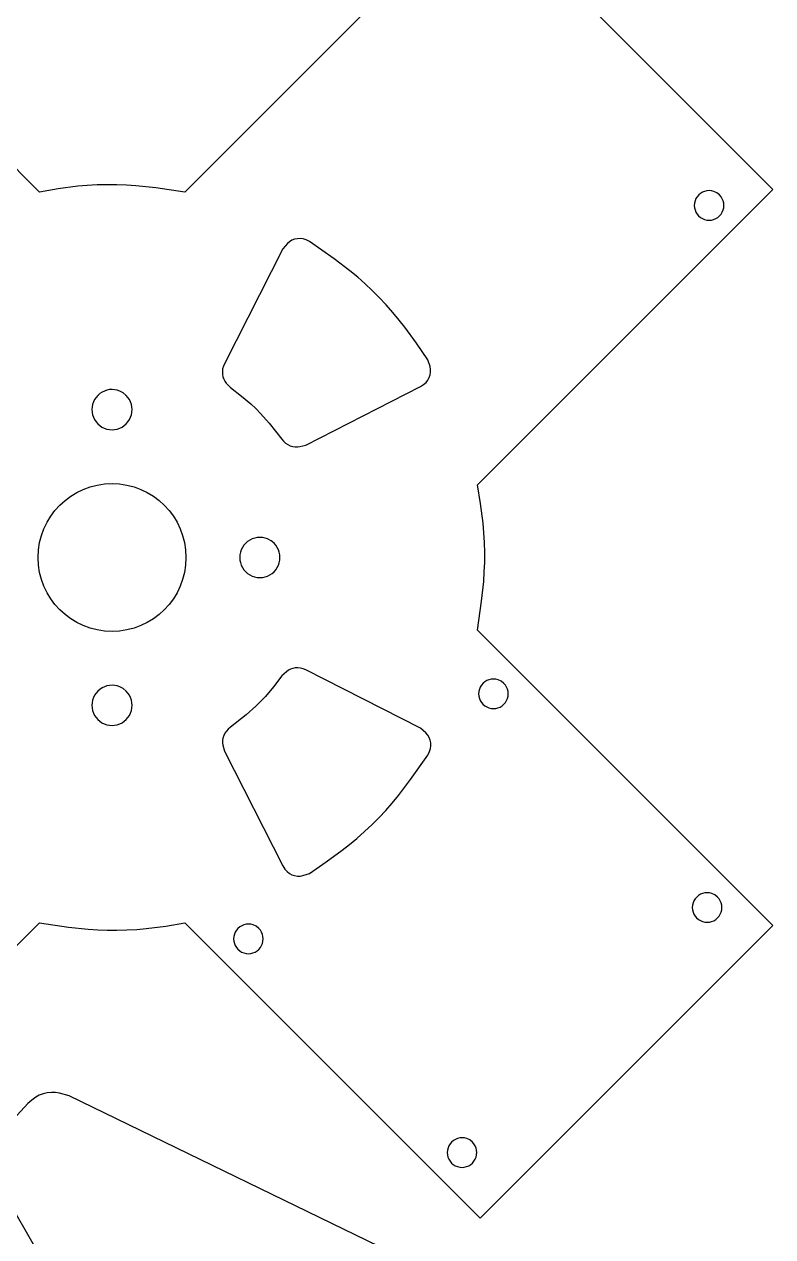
# Model space of a CAD drawing. Extents: x -26 to 610, y -14 to 610.
# Drawn here: x 54 to 117.2, y 194 to 296.5 of the extents above; entities that cross this region are included whole.
import ezdxf

# ---------------------------------------------------------------- set-up
doc = ezdxf.new("R2010")
doc.units = 0
doc.layers.add('default', color=7, linetype='CONTINUOUS')
doc.layers.add('offset', color=7, linetype='CONTINUOUS')

# ---------------------------------------------------------------- blocks, each defined once
blk = doc.blocks.new('p9')
at = {"layer": 'HOLE', "color": 18, "linetype": 'CONTINUOUS'}
for p, q in [((13.645197, 57.47676), (13.541612, 57.309698)), ((13.772499, 57.625929), (13.645197, 57.47676)), ((13.920788, 57.752944), (13.772499, 57.625929)), ((14.086933, 57.854241), (13.920788, 57.752944)), ((14.360429, 57.954227), (14.086933, 57.854241)), ((14.65, 57.9875), (14.360429, 57.954227)), ((14.844658, 57.97073), (14.65, 57.9875)), ((15.035189, 57.923891), (14.844658, 57.97073)), ((15.21685, 57.848745), (15.035189, 57.923891)), ((15.384896, 57.747058), (15.21685, 57.848745)), ((15.534586, 57.620592), (15.384896, 57.747058)), ((15.661515, 57.471443), (15.534586, 57.620592)), ((15.763246, 57.303636), (15.661515, 57.471443)), ((13.416512, 56.938939), (13.400179, 56.7438)), ((13.400179, 56.7438), (13.415396, 56.548218)), ((13.415396, 56.548218), (13.46072, 56.356997)), ((13.464474, 57.129003), (13.416512, 56.938939)), ((13.541612, 57.309698), (13.464474, 57.129003)), ((15.838051, 57.121886), (15.763246, 57.303636)), ((15.836895, 56.349589), (15.883891, 56.540128)), ((15.8842, 56.930909), (15.838051, 57.121886)), ((15.883891, 56.540128), (15.899964, 56.735423)), ((15.899964, 56.735423), (15.8842, 56.930909)), ((13.46072, 56.356997), (13.534698, 56.174946)), ((13.534698, 56.174946), (13.635873, 56.006874)), ((13.635873, 56.006874), (13.762679, 55.857495)), ((13.762679, 55.857495), (13.911942, 55.730159)), ((13.911942, 55.730159), (14.079288, 55.627206)), ((14.079288, 55.627206), (14.260317, 55.550949)), ((14.260317, 55.550949), (14.450626, 55.503701)), ((14.450626, 55.503701), (14.645807, 55.487699)), ((14.645807, 55.487699), (14.841293, 55.503338)), ((14.841293, 55.503338), (15.032351, 55.549121)), ((15.032351, 55.549121), (15.21424, 55.623464)), ((15.21424, 55.623464), (15.382221, 55.724781)), ((15.382221, 55.724781), (15.531575, 55.851464)), ((15.531575, 55.851464), (15.658611, 56.000762)), ((15.658611, 56.000762), (15.761093, 56.168302)), ((15.761093, 56.168302), (15.836895, 56.349589)), ((-4.576632, 31.126694), (-7.075979, 30.694959)), ((-2.904954, 31.351812), (-4.576632, 31.126694)), ((-2.061588, 31.432676), (-2.904954, 31.351812)), ((-1.235094, 31.486532), (-2.061588, 31.432676)), ((-0.413016, 31.514019), (-1.235094, 31.486532)), ((0.421067, 31.514926), (-0.413016, 31.514019)), ((1.285459, 31.486298), (0.421067, 31.514926)), ((2.150661, 31.431738), (1.285459, 31.486298)), ((2.981211, 31.355865), (2.150661, 31.431738)), ((3.74741, 31.262769), (2.981211, 31.355865)), ((5.392447, 31.003833), (3.74741, 31.262769)), ((7.075979, 30.694959), (5.392447, 31.003833)), ((-8.105649, 29.932156), (-8.203878, 29.710936)), ((-7.971882, 30.140941), (-8.105649, 29.932156)), ((-7.812066, 30.316159), (-7.971882, 30.140941)), ((-7.616166, 30.463265), (-7.812066, 30.316159)), ((-7.374149, 30.587714), (-7.616166, 30.463265)), ((-7.075979, 30.694959), (-7.374149, 30.587714)), ((7.608621, 30.42522), (7.075979, 30.694959)), ((7.804074, 30.289515), (7.608621, 30.42522)), ((7.966147, 30.130971), (7.804074, 30.289515)), ((8.10524, 29.932879), (7.966147, 30.130971)), ((8.215378, 29.71072), (8.10524, 29.932879)), ((-8.256371, 29.490373), (-8.272102, 29.252948)), ((-8.272102, 29.252948), (-8.229168, 28.657446)), ((-8.203878, 29.710936), (-8.256371, 29.490373)), ((8.283328, 29.483508), (8.215378, 29.71072)), ((8.229168, 28.657446), (8.290713, 28.968282)), ((8.308603, 29.239832), (8.283328, 29.483508)), ((8.290713, 28.968282), (8.308603, 29.239832)), ((-8.229168, 28.657446), (-4.863661, 18.299951)), ((4.863661, 18.299951), (8.229168, 28.657446)), ((-4.863661, 18.299951), (-4.776186, 18.086468)), ((-4.776186, 18.086468), (-4.65905, 17.886263)), ((-4.65905, 17.886263), (-4.516295, 17.70568)), ((-4.516295, 17.70568), (-4.351964, 17.55106)), ((-4.351964, 17.55106), (-4.170099, 17.428746)), ((-4.170099, 17.428746), (-3.984449, 17.342772)), ((-1.906952, 17.384774), (-0.871763, 17.475923)), ((-0.871763, 17.475923), (-0.294745, 17.495149)), ((-0.294745, 17.495149), (0.275624, 17.488726)), ((0.275624, 17.488726), (1.381737, 17.417769)), ((3.976594, 17.326053), (4.170188, 17.428799)), ((4.170188, 17.428799), (4.333516, 17.552013)), ((4.333516, 17.552013), (4.470735, 17.691806)), ((4.470735, 17.691806), (4.595637, 17.857107)), ((4.595637, 17.857107), (4.863661, 18.299951)), ((-3.984449, 17.342772), (-3.796482, 17.28764)), ((-3.796482, 17.28764), (-3.591823, 17.255394)), ((-3.591823, 17.255394), (-3.074926, 17.227734)), ((-3.074926, 17.227734), (-1.906952, 17.384774)), ((1.381737, 17.417769), (3.074926, 17.227734)), ((3.074926, 17.227734), (3.304439, 17.204262)), ((3.304439, 17.204262), (3.536221, 17.213209)), ((3.536221, 17.213209), (3.762772, 17.253998)), ((3.762772, 17.253998), (3.976594, 17.326053)), ((29.949298, 15.38926), (29.845714, 15.222198)), ((30.0766, 15.538429), (29.949298, 15.38926)), ((30.22489, 15.665444), (30.0766, 15.538429)), ((30.391035, 15.766741), (30.22489, 15.665444)), ((30.664531, 15.866727), (30.391035, 15.766741)), ((30.954102, 15.9), (30.664531, 15.866727)), ((31.14876, 15.88323), (30.954102, 15.9)), ((31.339291, 15.836391), (31.14876, 15.88323)), ((31.520951, 15.761245), (31.339291, 15.836391)), ((31.688998, 15.659558), (31.520951, 15.761245)), ((31.838687, 15.533092), (31.688998, 15.659558)), ((31.965616, 15.383943), (31.838687, 15.533092)), ((32.067348, 15.216136), (31.965616, 15.383943)), ((55.495197, 15.38926), (55.391612, 15.222198)), ((55.622499, 15.538429), (55.495197, 15.38926)), ((55.770788, 15.665444), (55.622499, 15.538429)), ((55.936933, 15.766741), (55.770788, 15.665444)), ((56.210429, 15.866727), (55.936933, 15.766741)), ((56.5, 15.9), (56.210429, 15.866727)), ((56.694658, 15.88323), (56.5, 15.9)), ((56.885189, 15.836391), (56.694658, 15.88323)), ((57.06685, 15.761245), (56.885189, 15.836391)), ((57.234896, 15.659558), (57.06685, 15.761245)), ((57.384586, 15.533092), (57.234896, 15.659558)), ((57.511515, 15.383943), (57.384586, 15.533092)), ((57.613246, 15.216136), (57.511515, 15.383943)), ((29.720614, 14.851439), (29.704281, 14.6563)), ((29.704281, 14.6563), (29.719498, 14.460718)), ((29.719498, 14.460718), (29.764822, 14.269497)), ((29.768576, 15.041503), (29.720614, 14.851439)), ((29.845714, 15.222198), (29.768576, 15.041503)), ((32.142153, 15.034386), (32.067348, 15.216136)), ((32.140997, 14.262089), (32.187992, 14.452628)), ((32.188302, 14.843409), (32.142153, 15.034386)), ((32.187992, 14.452628), (32.204066, 14.647923)), ((32.204066, 14.647923), (32.188302, 14.843409)), ((55.266512, 14.851439), (55.250179, 14.6563)), ((55.250179, 14.6563), (55.265396, 14.460718)), ((55.265396, 14.460718), (55.31072, 14.269497)), ((55.314474, 15.041503), (55.266512, 14.851439)), ((55.391612, 15.222198), (55.314474, 15.041503)), ((57.688051, 15.034386), (57.613246, 15.216136)), ((57.686895, 14.262089), (57.733891, 14.452628)), ((57.7342, 14.843409), (57.688051, 15.034386)), ((57.733891, 14.452628), (57.749964, 14.647923)), ((57.749964, 14.647923), (57.7342, 14.843409)), ((29.764822, 14.269497), (29.838799, 14.087446)), ((29.838799, 14.087446), (29.939975, 13.919374)), ((29.939975, 13.919374), (30.066781, 13.769995)), ((30.066781, 13.769995), (30.216043, 13.642659)), ((30.216043, 13.642659), (30.38339, 13.539706)), ((30.38339, 13.539706), (30.564418, 13.463449)), ((30.564418, 13.463449), (30.754728, 13.416201)), ((30.754728, 13.416201), (30.949909, 13.400199)), ((30.949909, 13.400199), (31.145395, 13.415838)), ((31.145395, 13.415838), (31.336452, 13.461621)), ((31.336452, 13.461621), (31.518342, 13.535964)), ((31.518342, 13.535964), (31.686323, 13.637281)), ((31.686323, 13.637281), (31.835677, 13.763964)), ((31.835677, 13.763964), (31.962713, 13.913262)), ((31.962713, 13.913262), (32.065195, 14.080802)), ((32.065195, 14.080802), (32.140997, 14.262089)), ((55.31072, 14.269497), (55.384698, 14.087446)), ((55.384698, 14.087446), (55.485873, 13.919374)), ((55.485873, 13.919374), (55.612679, 13.769995)), ((55.612679, 13.769995), (55.761942, 13.642659)), ((55.761942, 13.642659), (55.929288, 13.539706)), ((55.929288, 13.539706), (56.110317, 13.463449)), ((56.110317, 13.463449), (56.300626, 13.416201)), ((56.300626, 13.416201), (56.495807, 13.400199)), ((56.495807, 13.400199), (56.691293, 13.415838)), ((56.691293, 13.415838), (56.882351, 13.461621)), ((56.882351, 13.461621), (57.06424, 13.535964)), ((57.06424, 13.535964), (57.232221, 13.637281)), ((57.232221, 13.637281), (57.381575, 13.763964)), ((57.381575, 13.763964), (57.508611, 13.913262)), ((57.508611, 13.913262), (57.611093, 14.080802)), ((57.611093, 14.080802), (57.686895, 14.262089)), ((-9.683987, 10.311194), (-9.87072, 10.188497)), ((-9.483314, 10.40912), (-9.683987, 10.311194)), ((-9.165246, 10.506173), (-9.483314, 10.40912)), ((-8.838835, 10.538835), (-9.165246, 10.506173)), ((-8.61978, 10.52348), (-8.838835, 10.538835)), ((-8.402508, 10.479424), (-8.61978, 10.52348)), ((-8.191278, 10.407885), (-8.402508, 10.479424)), ((-7.990347, 10.310085), (-8.191278, 10.407885)), ((-7.803974, 10.187243), (-7.990347, 10.310085)), ((7.993683, 10.311194), (7.80695, 10.188497)), ((8.194355, 10.40912), (7.993683, 10.311194)), ((8.512423, 10.506173), (8.194355, 10.40912)), ((8.838835, 10.538835), (8.512423, 10.506173)), ((9.05789, 10.52348), (8.838835, 10.538835)), ((9.275162, 10.479424), (9.05789, 10.52348)), ((9.486392, 10.407885), (9.275162, 10.479424)), ((9.687323, 10.310085), (9.486392, 10.407885)), ((9.873695, 10.187243), (9.687323, 10.310085)), ((-10.480317, 9.280529), (-10.524058, 9.062712)), ((-10.408418, 9.490927), (-10.480317, 9.280529)), ((-10.30992, 9.690404), (-10.408418, 9.490927)), ((-10.186382, 9.875456), (-10.30992, 9.690404)), ((-10.039365, 10.042581), (-10.186382, 9.875456)), ((-9.87072, 10.188497), (-10.039365, 10.042581)), ((-7.636257, 10.040723), (-7.803974, 10.187243)), ((-7.489822, 9.873188), (-7.636257, 10.040723)), ((-7.366507, 9.688), (-7.489822, 9.873188)), ((-7.268142, 9.488529), (-7.366507, 9.688)), ((-7.196556, 9.278145), (-7.268142, 9.488529)), ((-7.153539, 9.060224), (-7.196556, 9.278145)), ((7.197353, 9.280529), (7.153612, 9.062712)), ((7.269252, 9.490927), (7.197353, 9.280529)), ((7.36775, 9.690404), (7.269252, 9.490927)), ((7.491287, 9.875456), (7.36775, 9.690404)), ((7.638304, 10.042581), (7.491287, 9.875456)), ((7.80695, 10.188497), (7.638304, 10.042581)), ((10.041413, 10.040723), (9.873695, 10.187243)), ((10.187847, 9.873188), (10.041413, 10.040723)), ((10.311162, 9.688), (10.187847, 9.873188)), ((10.409527, 9.488529), (10.311162, 9.688)), ((10.481113, 9.278145), (10.409527, 9.488529)), ((10.524131, 9.060224), (10.481113, 9.278145)), ((-10.524058, 9.062712), (-10.538333, 8.841008)), ((-10.538333, 8.841008), (-10.523396, 8.619131)), ((-10.523396, 8.619131), (-10.480095, 8.400866)), ((-10.480095, 8.400866), (-10.409277, 8.189996)), ((-7.268967, 8.187431), (-7.198047, 8.398124)), ((-7.198047, 8.398124), (-7.154803, 8.61638)), ((-7.154803, 8.61638), (-7.139784, 8.83836)), ((-7.139784, 8.83836), (-7.153539, 9.060224)), ((7.153612, 9.062712), (7.139337, 8.841008)), ((7.139337, 8.841008), (7.154273, 8.619131)), ((7.154273, 8.619131), (7.197575, 8.400866)), ((7.197575, 8.400866), (7.268392, 8.189996)), ((10.408702, 8.187431), (10.479622, 8.398124)), ((10.479622, 8.398124), (10.522866, 8.61638)), ((10.522866, 8.61638), (10.537885, 8.83836)), ((10.537885, 8.83836), (10.524131, 9.060224)), ((28.657446, 8.229168), (18.299951, 4.863661)), ((29.252948, 8.272102), (28.657446, 8.229168)), ((29.490373, 8.256371), (29.252948, 8.272102)), ((29.710936, 8.203878), (29.490373, 8.256371)), ((29.932156, 8.105649), (29.710936, 8.203878)), ((-10.409277, 8.189996), (-10.311792, 7.990306)), ((-10.311792, 7.990306), (-10.188566, 7.805531)), ((-10.188566, 7.805531), (-10.041733, 7.638641)), ((-10.041733, 7.638641), (-9.874379, 7.492011)), ((-9.874379, 7.492011), (-9.689611, 7.367994)), ((-9.689611, 7.367994), (-9.490541, 7.268948)), ((-9.490541, 7.268948), (-9.280283, 7.197213)), ((-9.280283, 7.197213), (-9.062232, 7.154214)), ((-8.618167, 7.154193), (-8.399915, 7.196866)), ((-8.399915, 7.196866), (-8.18936, 7.267792)), ((-8.18936, 7.267792), (-7.99019, 7.366332)), ((-7.99019, 7.366332), (-7.805456, 7.490229)), ((-7.805456, 7.490229), (-7.638071, 7.636891)), ((-7.638071, 7.636891), (-7.490951, 7.803724)), ((-7.490951, 7.803724), (-7.367011, 7.988137)), ((-7.367011, 7.988137), (-7.268967, 8.187431)), ((7.268392, 8.189996), (7.365877, 7.990306)), ((7.365877, 7.990306), (7.489104, 7.805531)), ((7.489104, 7.805531), (7.635936, 7.638641)), ((7.635936, 7.638641), (7.803291, 7.492011)), ((7.803291, 7.492011), (7.988058, 7.367994)), ((7.988058, 7.367994), (8.187128, 7.268948)), ((8.187128, 7.268948), (8.397387, 7.197213)), ((8.397387, 7.197213), (8.615437, 7.154214)), ((9.059503, 7.154193), (9.277755, 7.196866)), ((9.277755, 7.196866), (9.48831, 7.267792)), ((9.48831, 7.267792), (9.687479, 7.366332)), ((9.687479, 7.366332), (9.872214, 7.490229)), ((9.872214, 7.490229), (10.039599, 7.636891)), ((10.039599, 7.636891), (10.186719, 7.803724)), ((10.186719, 7.803724), (10.310659, 7.988137)), ((10.310659, 7.988137), (10.408702, 8.187431)), ((30.140941, 7.971882), (29.932156, 8.105649)), ((30.316159, 7.812066), (30.140941, 7.971882)), ((30.463265, 7.616166), (30.316159, 7.812066)), ((30.587714, 7.374149), (30.463265, 7.616166)), ((30.694959, 7.075979), (30.587714, 7.374149)), ((-9.062232, 7.154214), (-8.840233, 7.139925)), ((-8.840233, 7.139925), (-8.618167, 7.154193)), ((8.615437, 7.154214), (8.837436, 7.139925)), ((8.837436, 7.139925), (9.059503, 7.154193)), ((31.126694, 4.576632), (30.694959, 7.075979)), ((17.428746, 4.170099), (17.342772, 3.984449)), ((17.55106, 4.351964), (17.428746, 4.170099)), ((17.70568, 4.516295), (17.55106, 4.351964)), ((17.886263, 4.65905), (17.70568, 4.516295)), ((18.086468, 4.776186), (17.886263, 4.65905)), ((18.299951, 4.863661), (18.086468, 4.776186)), ((31.351812, 2.904954), (31.126694, 4.576632)), ((17.255394, 3.591823), (17.227734, 3.074926)), ((17.28764, 3.796482), (17.255394, 3.591823)), ((17.342772, 3.984449), (17.28764, 3.796482)), ((17.227734, 3.074926), (17.384774, 1.906952)), ((31.432676, 2.061588), (31.351812, 2.904954)), ((31.486532, 1.235094), (31.432676, 2.061588)), ((17.384774, 1.906952), (17.475923, 0.871763)), ((31.514019, 0.413016), (31.486532, 1.235094)), ((17.475923, 0.871763), (17.495149, 0.294745)), ((17.495149, 0.294745), (17.488726, -0.275624)), ((31.514926, -0.421067), (31.514019, 0.413016)), ((17.488726, -0.275624), (17.417769, -1.381737)), ((31.486298, -1.285459), (31.514926, -0.421067)), ((17.417769, -1.381737), (17.227734, -3.074926)), ((31.431738, -2.150661), (31.486298, -1.285459)), ((17.227734, -3.074926), (17.204262, -3.304439)), ((31.262769, -3.74741), (31.355865, -2.981211)), ((31.355865, -2.981211), (31.431738, -2.150661)), ((17.204262, -3.304439), (17.213209, -3.536221)), ((17.213209, -3.536221), (17.253998, -3.762772)), ((17.253998, -3.762772), (17.326053, -3.976594)), ((17.326053, -3.976594), (17.428799, -4.170188)), ((31.003833, -5.392447), (31.262769, -3.74741)), ((17.428799, -4.170188), (17.552013, -4.333516)), ((17.552013, -4.333516), (17.691806, -4.470735)), ((17.691806, -4.470735), (17.857107, -4.595637)), ((17.857107, -4.595637), (18.299951, -4.863661)), ((18.299951, -4.863661), (28.657446, -8.229168)), ((30.694959, -7.075979), (31.003833, -5.392447)), ((8.512423, -7.171496), (8.194355, -7.268549)), ((8.838835, -7.138835), (8.512423, -7.171496)), ((9.05789, -7.154189), (8.838835, -7.138835)), ((9.275162, -7.198246), (9.05789, -7.154189)), ((30.42522, -7.608621), (30.694959, -7.075979)), ((7.269252, -8.186742), (7.197353, -8.39714)), ((7.36775, -7.987266), (7.269252, -8.186742)), ((7.491287, -7.802214), (7.36775, -7.987266)), ((7.638304, -7.635088), (7.491287, -7.802214)), ((7.80695, -7.489172), (7.638304, -7.635088)), ((7.993683, -7.366475), (7.80695, -7.489172)), ((8.194355, -7.268549), (7.993683, -7.366475)), ((9.486392, -7.269784), (9.275162, -7.198246)), ((9.687323, -7.367585), (9.486392, -7.269784)), ((9.873695, -7.490426), (9.687323, -7.367585)), ((10.041413, -7.636946), (9.873695, -7.490426)), ((10.187847, -7.804482), (10.041413, -7.636946)), ((10.311162, -7.989669), (10.187847, -7.804482)), ((10.409527, -8.18914), (10.311162, -7.989669)), ((10.481113, -8.399525), (10.409527, -8.18914)), ((29.71072, -8.215378), (29.932879, -8.10524)), ((29.932879, -8.10524), (30.130971, -7.966147)), ((30.130971, -7.966147), (30.289515, -7.804074)), ((30.289515, -7.804074), (30.42522, -7.608621)), ((7.153612, -8.614957), (7.139337, -8.836662)), ((7.139337, -8.836662), (7.154273, -9.058538)), ((7.197353, -8.39714), (7.153612, -8.614957)), ((7.154273, -9.058538), (7.197575, -9.276804)), ((10.479622, -9.279545), (10.522866, -9.061289)), ((10.524131, -8.617446), (10.481113, -8.399525)), ((10.522866, -9.061289), (10.537885, -8.83931)), ((10.537885, -8.83931), (10.524131, -8.617446)), ((28.657446, -8.229168), (28.968282, -8.290713)), ((28.968282, -8.290713), (29.239832, -8.308603)), ((29.239832, -8.308603), (29.483508, -8.283328)), ((29.483508, -8.283328), (29.71072, -8.215378)), ((7.197575, -9.276804), (7.268392, -9.487673)), ((7.268392, -9.487673), (7.365877, -9.687363)), ((7.365877, -9.687363), (7.489104, -9.872139)), ((7.489104, -9.872139), (7.635936, -10.039028)), ((7.635936, -10.039028), (7.803291, -10.185659)), ((7.803291, -10.185659), (7.988058, -10.309676)), ((9.687479, -10.311338), (9.872214, -10.187441)), ((9.872214, -10.187441), (10.039599, -10.040779)), ((10.039599, -10.040779), (10.186719, -9.873946)), ((10.186719, -9.873946), (10.310659, -9.689533)), ((10.310659, -9.689533), (10.408702, -9.490239)), ((10.408702, -9.490239), (10.479622, -9.279545)), ((7.988058, -10.309676), (8.187128, -10.408722)), ((8.187128, -10.408722), (8.397387, -10.480456)), ((8.397387, -10.480456), (8.615437, -10.523456)), ((8.615437, -10.523456), (8.837436, -10.537745)), ((8.837436, -10.537745), (9.059503, -10.523477)), ((9.059503, -10.523477), (9.277755, -10.480803)), ((9.277755, -10.480803), (9.48831, -10.409877)), ((9.48831, -10.409877), (9.687479, -10.311338)), ((29.768576, -14.258497), (29.720614, -14.448561)), ((29.845714, -14.077802), (29.768576, -14.258497)), ((29.949298, -13.91074), (29.845714, -14.077802)), ((30.0766, -13.761571), (29.949298, -13.91074)), ((30.22489, -13.634556), (30.0766, -13.761571)), ((30.391035, -13.533259), (30.22489, -13.634556)), ((30.664531, -13.433273), (30.391035, -13.533259)), ((30.954102, -13.4), (30.664531, -13.433273)), ((31.14876, -13.41677), (30.954102, -13.4)), ((31.339291, -13.463609), (31.14876, -13.41677)), ((31.520951, -13.538755), (31.339291, -13.463609)), ((31.688998, -13.640442), (31.520951, -13.538755)), ((31.838687, -13.766908), (31.688998, -13.640442)), ((31.965616, -13.916057), (31.838687, -13.766908)), ((32.067348, -14.083864), (31.965616, -13.916057)), ((32.142153, -14.265614), (32.067348, -14.083864)), ((32.188302, -14.456591), (32.142153, -14.265614)), ((55.314474, -14.258497), (55.266512, -14.448561)), ((55.391612, -14.077802), (55.314474, -14.258497)), ((55.495197, -13.91074), (55.391612, -14.077802)), ((55.622499, -13.761571), (55.495197, -13.91074)), ((55.770788, -13.634556), (55.622499, -13.761571)), ((55.936933, -13.533259), (55.770788, -13.634556)), ((56.210429, -13.433273), (55.936933, -13.533259)), ((56.5, -13.4), (56.210429, -13.433273)), ((56.694658, -13.41677), (56.5, -13.4)), ((56.885189, -13.463609), (56.694658, -13.41677)), ((57.06685, -13.538755), (56.885189, -13.463609)), ((57.234896, -13.640442), (57.06685, -13.538755)), ((57.384586, -13.766908), (57.234896, -13.640442)), ((57.511515, -13.916057), (57.384586, -13.766908)), ((57.613246, -14.083864), (57.511515, -13.916057)), ((57.688051, -14.265614), (57.613246, -14.083864)), ((57.7342, -14.456591), (57.688051, -14.265614)), ((29.720614, -14.448561), (29.704281, -14.6437)), ((29.704281, -14.6437), (29.719498, -14.839282)), ((29.719498, -14.839282), (29.764822, -15.030503)), ((29.764822, -15.030503), (29.838799, -15.212554)), ((29.838799, -15.212554), (29.939975, -15.380626)), ((31.962713, -15.386738), (32.065195, -15.219198)), ((32.065195, -15.219198), (32.140997, -15.037911)), ((32.140997, -15.037911), (32.187992, -14.847372)), ((32.187992, -14.847372), (32.204066, -14.652077)), ((32.204066, -14.652077), (32.188302, -14.456591)), ((55.266512, -14.448561), (55.250179, -14.6437)), ((55.250179, -14.6437), (55.265396, -14.839282)), ((55.265396, -14.839282), (55.31072, -15.030503)), ((55.31072, -15.030503), (55.384698, -15.212554)), ((55.384698, -15.212554), (55.485873, -15.380626)), ((57.508611, -15.386738), (57.611093, -15.219198)), ((57.611093, -15.219198), (57.686895, -15.037911)), ((57.686895, -15.037911), (57.733891, -14.847372)), ((57.733891, -14.847372), (57.749964, -14.652077)), ((57.749964, -14.652077), (57.7342, -14.456591)), ((29.939975, -15.380626), (30.066781, -15.530005)), ((30.066781, -15.530005), (30.216043, -15.657341)), ((30.216043, -15.657341), (30.38339, -15.760294)), ((30.38339, -15.760294), (30.564418, -15.836551)), ((30.564418, -15.836551), (30.754728, -15.883799)), ((30.754728, -15.883799), (30.949909, -15.899801)), ((30.949909, -15.899801), (31.145395, -15.884162)), ((31.145395, -15.884162), (31.336452, -15.838379)), ((31.336452, -15.838379), (31.518342, -15.764036)), ((31.518342, -15.764036), (31.686323, -15.662719)), ((31.686323, -15.662719), (31.835677, -15.536036)), ((31.835677, -15.536036), (31.962713, -15.386738)), ((55.485873, -15.380626), (55.612679, -15.530005)), ((55.612679, -15.530005), (55.761942, -15.657341)), ((55.761942, -15.657341), (55.929288, -15.760294)), ((55.929288, -15.760294), (56.110317, -15.836551)), ((56.110317, -15.836551), (56.300626, -15.883799)), ((56.300626, -15.883799), (56.495807, -15.899801)), ((56.495807, -15.899801), (56.691293, -15.884162)), ((56.691293, -15.884162), (56.882351, -15.838379)), ((56.882351, -15.838379), (57.06424, -15.764036)), ((57.06424, -15.764036), (57.232221, -15.662719)), ((57.232221, -15.662719), (57.381575, -15.536036)), ((57.381575, -15.536036), (57.508611, -15.386738))]:
    blk.add_line(p, q, dxfattribs=at)
blk.add_circle((-0.000079, 0.000095), 6.249905, dxfattribs=at)
at = {"layer": 'MATERIAL', "color": 5, "linetype": 'CONTINUOUS'}
for p, q in [((17.5, 61.5), (-17.5, 61.5)), ((-17.5, 61.5), (-17.5, 26.191602)), ((17.5, 26.191602), (17.5, 61.5)), ((-17.5, 26.191602), (-19.480821, 24.705084)), ((18.817973, 25.25243), (17.5, 26.191602)), ((-19.480821, 24.705084), (-20.786108, 23.649351)), ((20.137482, 24.233322), (18.817973, 25.25243)), ((-20.786108, 23.649351), (-21.400509, 23.112957)), ((20.755997, 23.710372), (20.137482, 24.233322)), ((21.3808, 23.151009), (20.755997, 23.710372)), ((-21.991442, 22.564785), (-22.572848, 21.990077)), ((-21.400509, 23.112957), (-21.991442, 22.564785)), ((21.990077, 22.572848), (21.3808, 23.151009)), ((22.564785, 21.991442), (21.990077, 22.572848)), ((-22.572848, 21.990077), (-23.151009, 21.3808)), ((23.112957, 21.400509), (22.564785, 21.991442)), ((-23.710372, 20.755997), (-24.233322, 20.137482)), ((-23.151009, 21.3808), (-23.710372, 20.755997)), ((23.649351, 20.786108), (23.112957, 21.400509)), ((24.705084, 19.480821), (23.649351, 20.786108)), ((-24.233322, 20.137482), (-25.25243, 18.817973)), ((26.191602, 17.5), (24.705084, 19.480821)), ((-25.25243, 18.817973), (-26.191602, 17.5)), ((-26.191602, 17.5), (-61.5, 17.5)), ((61.5, 17.5), (26.191602, 17.5)), ((61.5, -17.5), (61.5, 17.5)), ((25.25243, -18.817973), (26.191602, -17.5)), ((26.191602, -17.5), (61.5, -17.5)), ((24.233322, -20.137482), (25.25243, -18.817973)), ((23.710372, -20.755997), (24.233322, -20.137482)), ((22.572848, -21.990077), (23.151009, -21.3808)), ((23.151009, -21.3808), (23.710372, -20.755997)), ((21.991442, -22.564785), (22.572848, -21.990077)), ((20.786108, -23.649351), (21.400509, -23.112957)), ((21.400509, -23.112957), (21.991442, -22.564785)), ((19.480821, -24.705084), (20.786108, -23.649351)), ((17.5, -26.191602), (19.480821, -24.705084)), ((17.5, -61.5), (17.5, -26.191602))]:
    blk.add_line(p, q, dxfattribs=at)
at = {"layer": 'offset', "color": 1, "linetype": 'CONTINUOUS'}
for p, q in [((17.5, 61.5), (-17.5, 61.5)), ((-17.5, 61.5), (-17.5, 26.191602)), ((17.5, 26.191602), (17.5, 61.5)), ((-17.5, 26.191602), (-19.480821, 24.705084)), ((18.817973, 25.25243), (17.5, 26.191602)), ((-19.480821, 24.705084), (-20.786108, 23.649351)), ((20.137482, 24.233322), (18.817973, 25.25243)), ((-20.786108, 23.649351), (-21.400509, 23.112957)), ((20.755997, 23.710372), (20.137482, 24.233322)), ((21.3808, 23.151009), (20.755997, 23.710372)), ((-21.991442, 22.564785), (-22.572848, 21.990077)), ((-21.400509, 23.112957), (-21.991442, 22.564785)), ((21.990077, 22.572848), (21.3808, 23.151009)), ((22.564785, 21.991442), (21.990077, 22.572848)), ((-22.572848, 21.990077), (-23.151009, 21.3808)), ((23.112957, 21.400509), (22.564785, 21.991442)), ((-23.710372, 20.755997), (-24.233322, 20.137482)), ((-23.151009, 21.3808), (-23.710372, 20.755997)), ((23.649351, 20.786108), (23.112957, 21.400509)), ((24.705084, 19.480821), (23.649351, 20.786108)), ((-24.233322, 20.137482), (-25.25243, 18.817973)), ((26.191602, 17.5), (24.705084, 19.480821)), ((-25.25243, 18.817973), (-26.191602, 17.5)), ((-26.191602, 17.5), (-61.5, 17.5)), ((61.5, 17.5), (26.191602, 17.5)), ((61.5, -17.5), (61.5, 17.5)), ((25.25243, -18.817973), (26.191602, -17.5)), ((26.191602, -17.5), (61.5, -17.5)), ((24.233322, -20.137482), (25.25243, -18.817973)), ((23.710372, -20.755997), (24.233322, -20.137482)), ((22.572848, -21.990077), (23.151009, -21.3808)), ((23.151009, -21.3808), (23.710372, -20.755997)), ((21.991442, -22.564785), (22.572848, -21.990077)), ((20.786108, -23.649351), (21.400509, -23.112957)), ((21.400509, -23.112957), (21.991442, -22.564785)), ((19.480821, -24.705084), (20.786108, -23.649351)), ((17.5, -26.191602), (19.480821, -24.705084)), ((17.5, -61.5), (17.5, -26.191602))]:
    blk.add_line(p, q, dxfattribs=at)
blk = doc.blocks.new('p8')
at = {"layer": 'HOLE', "color": 18, "linetype": 'CONTINUOUS'}
for p, q in [((1.212232, -17.26078), (0.810776, -17.441271)), ((1.638449, -17.149824), (1.212232, -17.26078)), ((2.075008, -17.113851), (1.638449, -17.149824)), ((2.507727, -17.156043), (2.075008, -17.113851)), ((2.925329, -17.273039), (2.507727, -17.156043)), ((3.317757, -17.460485), (2.925329, -17.273039)), ((-0.076539, -18.296228), (-0.232584, -18.649575)), ((0.144159, -17.982114), (-0.076539, -18.296228)), ((0.448498, -17.685844), (0.144159, -17.982114)), ((0.810776, -17.441271), (0.448498, -17.685844)), ((3.67495, -17.714024), (3.317757, -17.460485)), ((3.982639, -18.021022), (3.67495, -17.714024)), ((4.214118, -18.340873), (3.982639, -18.021022)), ((4.377115, -18.695251), (4.214118, -18.340873)), ((-0.348946, -19.07195), (-0.450599, -19.593149)), ((-0.232584, -18.649575), (-0.348946, -19.07195)), ((4.484524, -19.115607), (4.377115, -18.695251)), ((4.549239, -19.633387), (4.484524, -19.115607)), ((-0.450599, -19.593149), (-0.69203, -49.592177)), ((4.307808, -49.632416), (4.549239, -19.633387)), ((-7.536673, -31.615824), (-7.824692, -32.097764)), ((-7.399987, -31.439982), (-7.536673, -31.615824)), ((-7.243454, -31.29036), (-7.399987, -31.439982)), ((-7.0509, -31.158061), (-7.243454, -31.29036)), ((-6.828148, -31.059407), (-7.0509, -31.158061)), ((-6.584928, -30.998805), (-6.828148, -31.059407)), ((-6.329727, -30.977239), (-6.584928, -30.998805)), ((-6.07103, -30.995695), (-6.329727, -30.977239)), ((-5.815839, -31.057619), (-6.07103, -30.995695)), ((-5.57353, -31.159693), (-5.815839, -31.057619)), ((-5.35615, -31.292756), (-5.57353, -31.159693)), ((-5.175746, -31.447644), (-5.35615, -31.292756)), ((-5.041459, -31.615735), (-5.175746, -31.447644)), ((-4.939721, -31.799243), (-5.041459, -31.615735)), ((8.613258, -31.622653), (8.507753, -31.811751)), ((8.758288, -31.439497), (8.613258, -31.622653)), ((8.94209, -31.279596), (8.758288, -31.439497)), ((9.15666, -31.150028), (8.94209, -31.279596)), ((9.394182, -31.054234), (9.15666, -31.150028)), ((9.646834, -30.995655), (9.394182, -31.054234)), ((9.908942, -30.979648), (9.646834, -30.995655)), ((10.170569, -31.005804), (9.908942, -30.979648)), ((10.417503, -31.068918), (10.170569, -31.005804)), ((10.635532, -31.163783), (10.417503, -31.068918)), ((10.813381, -31.284851), (10.635532, -31.163783)), ((10.964667, -31.43024), (10.813381, -31.284851)), ((11.104219, -31.608119), (10.964667, -31.43024)), ((11.400231, -32.097764), (11.104219, -31.608119)), ((-7.824692, -32.097764), (-13.306489, -49.878692)), ((-4.858769, -32.01034), (-4.939721, -31.799243)), ((-4.720151, -32.565462), (-4.858769, -32.01034)), ((-4.720151, -50.386972), (-4.720151, -32.565462)), ((8.428939, -32.020058), (8.295689, -32.565462)), ((8.295689, -32.565462), (8.295689, -50.386972)), ((8.507753, -31.811751), (8.428939, -32.020058)), ((16.882027, -49.878692), (11.400231, -32.097764)), ((-13.306489, -49.878692), (-13.353296, -50.267771)), ((-0.69203, -49.592177), (-0.627315, -50.109958)), ((-0.627315, -50.109958), (-0.519906, -50.530313)), ((4.089793, -50.57599), (4.206155, -50.153615)), ((4.206155, -50.153615), (4.307808, -49.632416)), ((16.914002, -50.274151), (16.882027, -49.878692)), ((-13.353296, -50.267771), (-13.358668, -50.598409)), ((-13.358668, -50.598409), (-13.315347, -50.888241)), ((-13.315347, -50.888241), (-13.216078, -51.154895)), ((-13.216078, -51.154895), (-13.053602, -51.416006)), ((-5.060995, -51.416108), (-4.945066, -51.212364)), ((-4.945066, -51.212364), (-4.859275, -50.983341)), ((-4.859275, -50.983341), (-4.720151, -50.386972)), ((-0.519906, -50.530313), (-0.356909, -50.884692)), ((-0.356909, -50.884692), (-0.12543, -51.204542)), ((-0.12543, -51.204542), (0.18226, -51.51154)), ((3.408711, -51.53972), (3.71305, -51.24345)), ((3.71305, -51.24345), (3.933748, -50.929337)), ((3.933748, -50.929337), (4.089793, -50.57599)), ((8.295689, -50.386972), (8.33071, -50.710987)), ((8.33071, -50.710987), (8.394723, -50.982784)), ((8.394723, -50.982784), (8.491429, -51.214958)), ((8.491429, -51.214958), (8.624526, -51.420104)), ((16.627934, -51.41764), (16.785719, -51.15707)), ((16.785719, -51.15707), (16.877934, -50.893116)), ((16.877934, -50.893116), (16.916666, -50.605551)), ((16.916666, -50.605551), (16.914002, -50.274151)), ((-13.053602, -51.416006), (-12.851083, -51.643554)), ((-12.851083, -51.643554), (-12.626011, -51.809441)), ((-12.626011, -51.809441), (-12.36262, -51.931175)), ((-12.36262, -51.931175), (-12.045144, -52.026264)), ((-12.045144, -52.026264), (-11.657817, -52.112216)), ((-11.657817, -52.112216), (-6.445394, -52.112216)), ((-6.445394, -52.112216), (-6.121379, -52.077195)), ((-6.121379, -52.077195), (-5.849582, -52.013182)), ((-5.849582, -52.013182), (-5.617408, -51.916476)), ((-5.617408, -51.916476), (-5.412262, -51.783379)), ((-5.412262, -51.783379), (-5.221549, -51.610193)), ((-5.221549, -51.610193), (-5.060995, -51.416108)), ((0.18226, -51.51154), (0.539452, -51.76508)), ((0.539452, -51.76508), (0.93188, -51.952526)), ((0.93188, -51.952526), (1.349482, -52.069522)), ((1.349482, -52.069522), (1.782201, -52.111713)), ((1.782201, -52.111713), (2.21876, -52.075741)), ((2.21876, -52.075741), (2.644977, -51.964785)), ((2.644977, -51.964785), (3.046433, -51.784294)), ((3.046433, -51.784294), (3.408711, -51.53972)), ((8.624526, -51.420104), (8.797712, -51.610817)), ((8.797712, -51.610817), (8.991797, -51.771371)), ((8.991797, -51.771371), (9.195541, -51.8873)), ((9.195541, -51.8873), (9.424564, -51.973091)), ((9.424564, -51.973091), (10.020933, -52.112216)), ((10.020933, -52.112216), (15.233356, -52.112216)), ((15.233356, -52.112216), (15.618956, -52.042318)), ((15.618956, -52.042318), (15.936502, -51.950041)), ((15.936502, -51.950041), (16.200707, -51.823255)), ((16.200707, -51.823255), (16.426281, -51.649831)), ((16.426281, -51.649831), (16.627934, -51.41764)), ((-10.509521, -58.354177), (-10.671128, -58.51521)), ((-10.326269, -58.21783), (-10.509521, -58.354177)), ((-10.125581, -58.108439), (-10.326269, -58.21783)), ((-9.911666, -58.028272), (-10.125581, -58.108439)), ((-9.688731, -57.979599), (-9.911666, -58.028272)), ((-9.461072, -57.964065), (-9.688731, -57.979599)), ((-9.23328, -57.981165), (-9.461072, -57.964065)), ((-9.010008, -58.02993), (-9.23328, -57.981165)), ((-8.795911, -58.109395), (-9.010008, -58.02993)), ((-8.595642, -58.218592), (-8.795911, -58.109395)), ((-8.413494, -58.35597), (-8.595642, -58.218592)), ((-8.252598, -58.518116), (-8.413494, -58.35597)), ((11.990614, -58.354176), (11.829007, -58.515209)), ((12.173865, -58.217829), (11.990614, -58.354176)), ((12.374553, -58.108438), (12.173865, -58.217829)), ((12.588469, -58.028272), (12.374553, -58.108438)), ((12.811403, -57.979599), (12.588469, -58.028272)), ((13.039062, -57.964065), (12.811403, -57.979599)), ((13.266855, -57.981164), (13.039062, -57.964065)), ((13.490127, -58.02993), (13.266855, -57.981164)), ((13.704224, -58.109395), (13.490127, -58.02993)), ((13.904492, -58.218591), (13.704224, -58.109395)), ((14.08664, -58.355969), (13.904492, -58.218591)), ((14.247537, -58.518116), (14.08664, -58.355969)), ((-11.045078, -59.336467), (-11.062365, -59.563501)), ((-10.995791, -59.113525), (-11.045078, -59.336467)), ((-10.916024, -58.899271), (-10.995791, -59.113525)), ((-10.807296, -58.6983), (-10.916024, -58.899271)), ((-10.671128, -58.51521), (-10.807296, -58.6983)), ((-8.115854, -58.701247), (-8.252598, -58.518116)), ((-8.006163, -58.901576), (-8.115854, -58.701247)), ((-7.926425, -59.11532), (-8.006163, -58.901576)), ((-7.878838, -59.338477), (-7.926425, -59.11532)), ((-7.863513, -59.566406), (-7.878838, -59.338477)), ((11.455056, -59.336466), (11.437769, -59.5635)), ((11.504343, -59.113524), (11.455056, -59.336466)), ((11.584111, -58.89927), (11.504343, -59.113524)), ((11.692838, -58.6983), (11.584111, -58.89927)), ((11.829007, -58.515209), (11.692838, -58.6983)), ((14.384281, -58.701246), (14.247537, -58.518116)), ((14.493971, -58.901575), (14.384281, -58.701246)), ((14.573709, -59.115319), (14.493971, -58.901575)), ((14.621296, -59.338477), (14.573709, -59.115319)), ((14.636622, -59.566406), (14.621296, -59.338477)), ((-11.062365, -59.563501), (-11.026563, -59.901858)), ((-11.026563, -59.901858), (-10.919764, -60.224694)), ((-10.919764, -60.224694), (-10.811307, -60.42419)), ((-10.811307, -60.42419), (-10.674787, -60.606242)), ((-8.256372, -60.613171), (-8.11863, -60.430954)), ((-8.11863, -60.430954), (-8.008367, -60.231222)), ((-8.008367, -60.231222), (-7.928552, -60.017539)), ((-7.928552, -60.017539), (-7.880175, -59.794347)), ((-7.880175, -59.794347), (-7.863513, -59.566406)), ((11.437769, -59.5635), (11.473571, -59.901858)), ((11.473571, -59.901858), (11.58037, -60.224694)), ((11.58037, -60.224694), (11.688827, -60.42419)), ((11.688827, -60.42419), (11.825348, -60.606241)), ((14.243763, -60.61317), (14.381504, -60.430954)), ((14.381504, -60.430954), (14.491767, -60.231222)), ((14.491767, -60.231222), (14.571583, -60.017538)), ((14.571583, -60.017538), (14.619959, -59.794347)), ((14.619959, -59.794347), (14.636622, -59.566406)), ((-10.674787, -60.606242), (-10.513324, -60.767526)), ((-10.513324, -60.767526), (-10.330753, -60.905093)), ((-10.330753, -60.905093), (-10.130914, -61.015994)), ((-10.130914, -61.015994), (-9.917646, -61.097281)), ((-9.917646, -61.097281), (-9.694872, -61.146325)), ((-9.694872, -61.146325), (-9.467103, -61.162693)), ((-9.467103, -61.162693), (-9.239096, -61.146868)), ((-9.239096, -61.146868), (-9.015607, -61.099336)), ((-9.015607, -61.099336), (-8.801392, -61.020585)), ((-8.801392, -61.020585), (-8.60106, -60.9114)), ((-8.60106, -60.9114), (-8.418284, -60.774458)), ((-8.418284, -60.774458), (-8.256372, -60.613171)), ((11.825348, -60.606241), (11.986811, -60.767525)), ((11.986811, -60.767525), (12.169381, -60.905092)), ((12.169381, -60.905092), (12.36922, -61.015994)), ((12.36922, -61.015994), (12.582489, -61.09728)), ((12.582489, -61.09728), (12.805263, -61.146324)), ((12.805263, -61.146324), (13.033031, -61.162692)), ((13.033031, -61.162692), (13.261038, -61.146867)), ((13.261038, -61.146867), (13.484527, -61.099335)), ((13.484527, -61.099335), (13.698742, -61.020584)), ((13.698742, -61.020584), (13.899074, -60.911399)), ((13.899074, -60.911399), (14.08185, -60.774457)), ((14.08185, -60.774457), (14.243763, -60.61317))]:
    blk.add_line(p, q, dxfattribs=at)
at = {"layer": 'MATERIAL', "color": 5, "linetype": 'CONTINUOUS'}
for p, q in [((-2.071662, 2.191276), (-2.30584, 1.942181)), ((-1.78853, 2.41978), (-2.071662, 2.191276)), ((-1.483562, 2.611404), (-1.78853, 2.41978)), ((-1.177345, 2.748379), (-1.483562, 2.611404)), ((-0.844759, 2.847563), (-1.177345, 2.748379)), ((0, 3), (-0.844759, 2.847563)), ((3.575539, 3), (0, 3)), ((4.034578, 2.953575), (3.575539, 3)), ((4.420134, 2.881429), (4.034578, 2.953575)), ((4.754928, 2.774542), (4.420134, 2.881429)), ((5.061685, 2.623891), (4.754928, 2.774542)), ((5.363126, 2.420457), (5.061685, 2.623891)), ((5.635749, 2.185352), (5.363126, 2.420457)), ((5.856559, 1.933007), (5.635749, 2.185352)), ((-2.68862, 1.305897), (-2.867863, 0.880546)), ((-2.506386, 1.653415), (-2.68862, 1.305897)), ((-2.30584, 1.942181), (-2.506386, 1.653415)), ((6.049037, 1.644376), (5.856559, 1.933007)), ((6.442933, 0.882072), (6.049037, 1.644376)), ((-2.867863, 0.880546), (-20.712231, -57.237)), ((24.287769, -57.127), (6.442933, 0.882072)), ((-20.712231, -57.237), (-20.712231, -62)), ((24.287769, -62), (24.287769, -57.127)), ((-20.712231, -62), (24.287769, -62))]:
    blk.add_line(p, q, dxfattribs=at)
at = {"layer": 'offset', "color": 1, "linetype": 'CONTINUOUS'}
for p, q in [((-2.071662, 2.191276), (-2.30584, 1.942181)), ((-1.78853, 2.41978), (-2.071662, 2.191276)), ((-1.483562, 2.611404), (-1.78853, 2.41978)), ((-1.177345, 2.748379), (-1.483562, 2.611404)), ((-0.844759, 2.847563), (-1.177345, 2.748379)), ((0, 3), (-0.844759, 2.847563)), ((3.575539, 3), (0, 3)), ((4.034578, 2.953575), (3.575539, 3)), ((4.420134, 2.881429), (4.034578, 2.953575)), ((4.754928, 2.774542), (4.420134, 2.881429)), ((5.061685, 2.623891), (4.754928, 2.774542)), ((5.363126, 2.420457), (5.061685, 2.623891)), ((5.635749, 2.185352), (5.363126, 2.420457)), ((5.856559, 1.933007), (5.635749, 2.185352)), ((-2.68862, 1.305897), (-2.867863, 0.880546)), ((-2.506386, 1.653415), (-2.68862, 1.305897)), ((-2.30584, 1.942181), (-2.506386, 1.653415)), ((6.049037, 1.644376), (5.856559, 1.933007)), ((6.442933, 0.882072), (6.049037, 1.644376)), ((-2.867863, 0.880546), (-20.712231, -57.237)), ((24.287769, -57.127), (6.442933, 0.882072)), ((-20.712231, -57.237), (-20.712231, -62)), ((24.287769, -62), (24.287769, -57.127)), ((-20.712231, -62), (24.287769, -62))]:
    blk.add_line(p, q, dxfattribs=at)

msp = doc.modelspace()

# ---------------------------------------------------------------- block references
at = {"layer": 'default'}
for name, p, rotation in [('p9', (61.379203, 251.420797), -45), ('p8', (54.018411, 200.585714), 47)]:
    msp.add_blockref(name, p, dxfattribs=dict(at, rotation=rotation))

doc.saveas('drawing.dxf')
